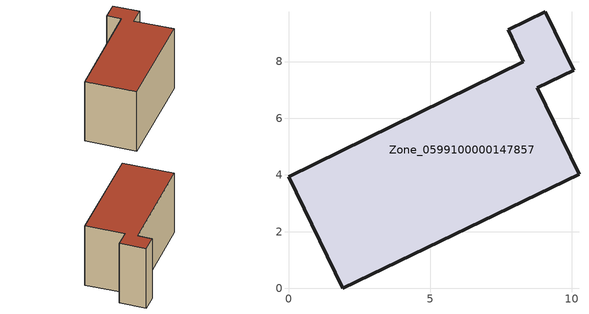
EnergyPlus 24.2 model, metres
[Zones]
Zone_0599100000147857
 floor ground (C_G): 1.92,0 0,3.94 8.29,8 7.76,9.13 9.06,9.76 10.06,7.69 8.77,7.07 10.25,4.03 z0
 wall outside (C_F): 10.06,7.69 9.06,9.76 7.76,9.13 8.29,8 0,3.94 1.92,0 10.25,4.03 8.77,7.07 10.06,7.69 z0:5.77
 roof outside (C_R): 0,3.94 1.92,0 10.25,4.03 8.77,7.07 10.06,7.69 9.06,9.76 7.76,9.13 8.29,8 z5.77
[BUILDING]
Pand.0599100000147857: North Axis=0; Terrain=City; Loads Convergence Tolerance Value=0.04; Temperature Convergence Tolerance Value=0.4; Solar Distribution=FullExterior; Maximum Number of Warmup Days=25; Minimum Number of Warmup Days=1
[Site:Location]
Rotterdam.The.Hague.AP_ZH_NLD Design_Conditions: Latitude=51.96; Longitude=4.45; Time Zone=1; Elevation=-4.5
[SITE:GROUNDTEMPERATURE:BUILDINGSURFACE]
18, 18, 18, 18, 18, 18, 18, 18, 18, 18, 18, 18
[MATERIAL] Thermal Absorptance=0.9; Solar Absorptance=0.7; Visible Absorptance=0.7
Name | Roughness | Thickness | Conductivity | Density | Specific Heat
G.TI.1946-1964 | MediumSmooth | 0.15 | 1 | 540 | 1210
F.TI.1946-1964 | Rough | 0.3 | 0.857143 | 1920 | 840
R.TI.1946-1964 | MediumRough | 0.2 | 0.277778 | 1500 | 1000
[CONSTRUCTION]
C_G: G.TI.1946-1964
C_F: F.TI.1946-1964
C_R: R.TI.1946-1964
[ZONE]
Zone_0599100000147857: Type=1; Multiplier=1; Ceiling Height=Autocalculate; Volume=Autocalculate; Floor Area=autocalculate; Part of Total Floor Area=Yes
[ZONEINFILTRATION:DESIGNFLOWRATE]
Infil_Zone_0599100000147857: Zone or ZoneList or Space or SpaceList=Zone_0599100000147857; Schedule=AlwaysOn; Design Flow Rate Calculation Method=Flow/Area; Flow Rate per Floor Area=0.003; Constant Term Coefficient=1; Temperature Term Coefficient=0; Velocity Term Coefficient=0; Velocity Squared Term Coefficient=0
[HVACTEMPLATE:ZONE:IDEALLOADSAIRSYSTEM]
Zone_0599100000147857: Maximum Heating Supply Air Temperature=50; Minimum Cooling Supply Air Temperature=13; Maximum Heating Supply Air Humidity Ratio=0.0156; Minimum Cooling Supply Air Humidity Ratio=0.0077; Heating Limit=NoLimit; Cooling Limit=NoLimit; Dehumidification Control Type=ConstantSensibleHeatRatio; Cooling Sensible Heat Ratio=0.7; Dehumidification Setpoint=60; Humidification Control Type=None; Humidification Setpoint=30; Outdoor Air Method=None; Outdoor Air Flow Rate per Person=0.00944; Outdoor Air Flow Rate per Zone Floor Area=0; Outdoor Air Flow Rate per Zone=0; Demand Controlled Ventilation Type=None; Outdoor Air Economizer Type=NoEconomizer; Heat Recovery Type=None; Sensible Heat Recovery Effectiveness=0.7; Latent Heat Recovery Effectiveness=0.65
[ZONECONTROL:THERMOSTAT]
ThermostatControl_Zone_0599100000147857: Zone or ZoneList=Zone_0599100000147857; Control Type Schedule=DualSetpointControlType; Control 1=Thermostat_Zone_0599100000147857; Temperature Difference Between Cutout And Setpoint=0
[THERMOSTATSETPOINT:DUALSETPOINT]
Thermostat_Zone_0599100000147857: Heating Setpoint Temperature Schedule=HeatingSetpoint_Zone_0599100000147857; Cooling Setpoint Temperature Schedule=CoolingSetpoint_Zone_0599100000147857
[SCHEDULE:COMPACT]
HeatingSetpoint_Zone_0599100000147857: Through: 12/31, For: AllDays, Until: 24:00, 21
CoolingSetpoint_Zone_0599100000147857: Through: 12/31, For: AllDays, Until: 24:00, 24
DualSetpointControlType: Through: 12/31, For: AllDays, Until: 24:00, 4
AlwaysOn: Through: 12/31, For: AllDays, Until: 24:00, 1
